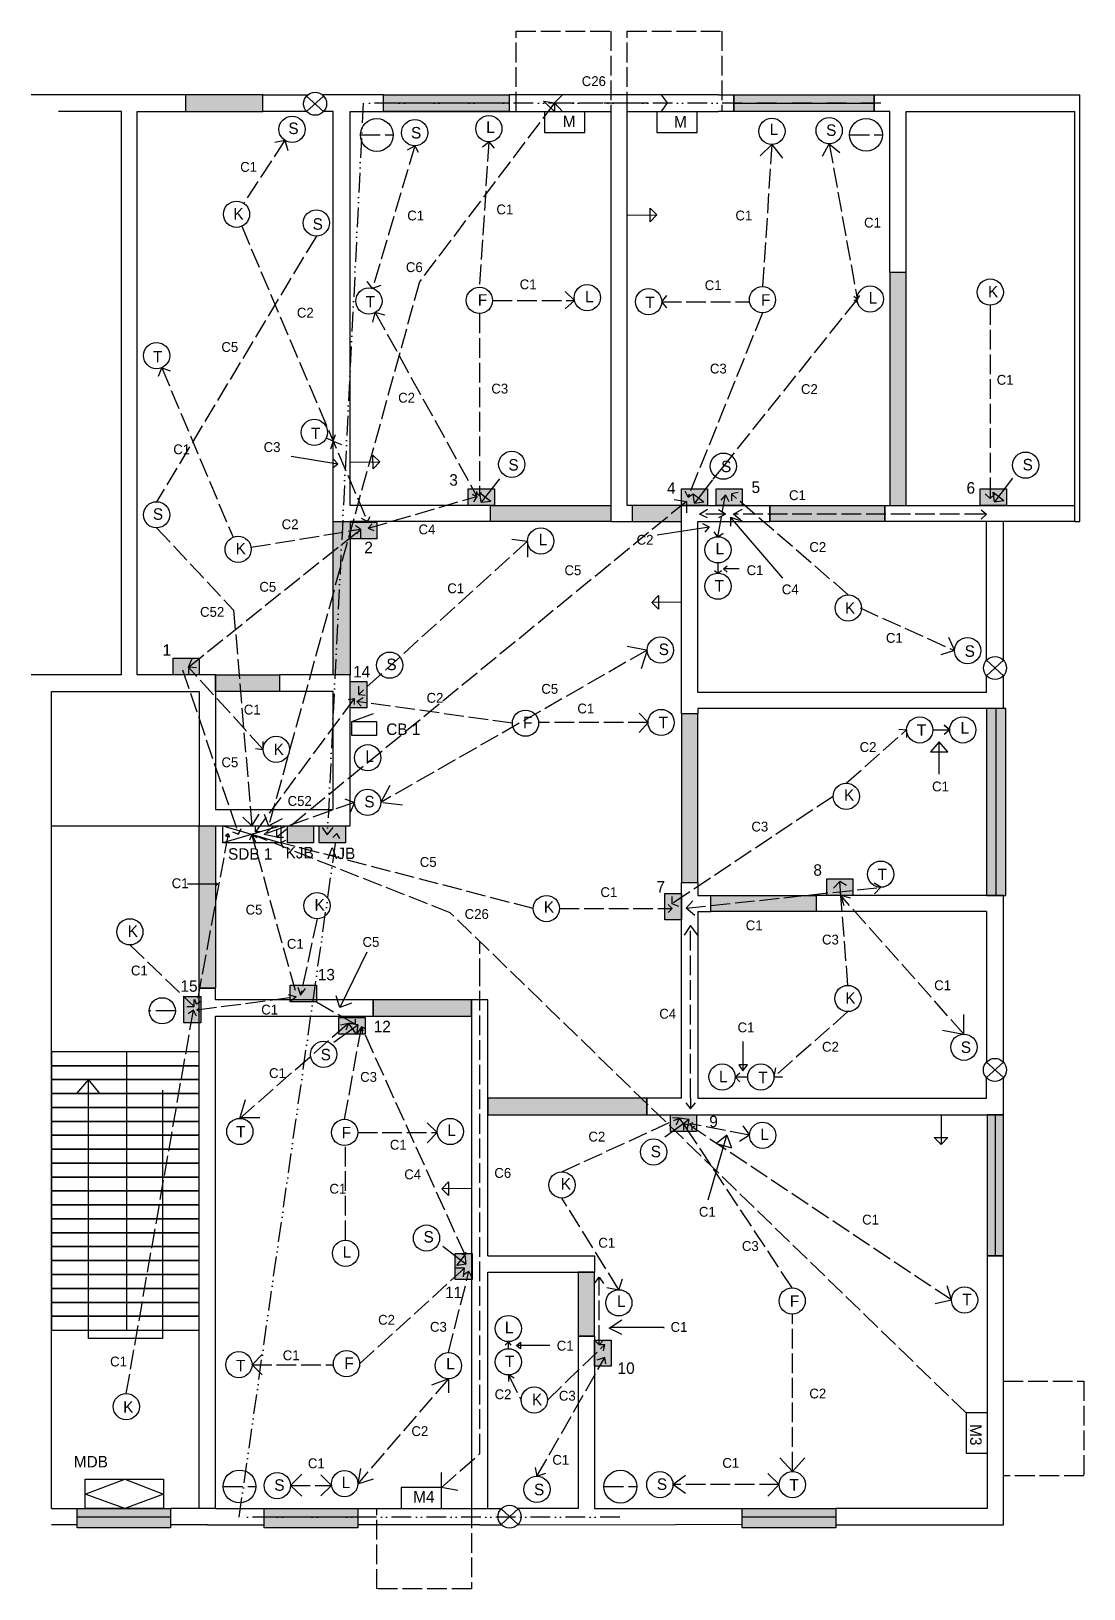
# Model space of a CAD drawing. Header units: inches. Extents: x -1144 to 1313, y -903 to 1079.
# Drawn here: x -752 to -110, y -903 to 47 of the extents above; entities that cross this region are included whole.
import ezdxf

# ---------------------------------------------------------------- set-up
doc = ezdxf.new("R2010")
doc.units = ezdxf.units.IN
doc.header["$MEASUREMENT"] = 0
doc.linetypes.add('ACAD_ISO02W100', pattern=[15, 12, -3])
doc.linetypes.add('ACAD_ISO12W100', pattern=[21, 12, -3, 0, -3, 0, -3])
for name, color, linetype in [('Layer1', 7, 'ACAD_ISO02W100'), ('Layer2', 92, 'ACAD_ISO02W100'), ('Layer3', 10, 'ACAD_ISO02W100'), ('Layer4', 10, 'Continuous'), ('Layer5', 130, 'Continuous'), ('Layer6', 130, 'ACAD_ISO02W100'), ('Layer7', 172, 'ACAD_ISO12W100')]:
    doc.layers.add(name, color=color, linetype=linetype)

# ---------------------------------------------------------------- blocks, each defined once
blk = doc.blocks.new('trt')
for p, q in [((-42.49, 70.6), (-32.14, 61.17)), ((-32.14, 70.6), (-42.49, 61.17))]:
    blk.add_line(p, q)
blk.add_circle((-37.32, 65.89), 7)
blk = doc.blocks.new('M3')
for p, q in [((240.71, 67.94), (227.89, 67.94)), ((227.89, 67.94), (227.89, 43.4)), ((227.89, 43.4), (240.71, 43.4))]:
    blk.add_line(p, q)
blk = doc.blocks.new('dah')
at = {"layer": 'Layer1'}
for p, q in [((-40.93, -33.55), (-40.93, 15.47)), ((16.71, 15.47), (16.71, -33.55)), ((16.71, -33.55), (-40.93, -33.55))]:
    blk.add_line(p, q, dxfattribs=at)
blk = doc.blocks.new('MDB')
for p, q in [((-106.42, -12.96), (-82.07, -3.84)), ((-82.07, -3.84), (-58.65, -12.96)), ((-82.07, -21.62), (-106.42, -12.96)), ((-58.65, -12.96), (-82.07, -21.62))]:
    blk.add_line(p, q)
blk.add_lwpolyline([(-106.42, -3.84), (-58.65, -3.84), (-58.65, -21.62), (-106.42, -21.62)], close=True)
blk = doc.blocks.new('bb')
blk.add_circle((112.08, 28.23), 10)
at = {"layer": 'Layer1'}
blk.add_line((102.08, 28.23), (122.08, 28.23), dxfattribs=at)
blk = doc.blocks.new('arrow')
for p, q in [((216.59, 255.47), (216.59, 237.38)), ((216.59, 237.38), (212.47, 241.49)), ((212.47, 241.49), (220.7, 241.49)), ((216.59, 237.38), (220.74, 241.53))]:
    blk.add_line(p, q)
blk = doc.blocks.new('zx')
blk.add_line((-32.31, 499.24), (-19.04, 504.11))
blk.add_lwpolyline([(-32.31, 499.24), (-17.27, 499.24), (-17.27, 490.84), (-32.31, 490.84)], close=True)

msp = doc.modelspace()

# ---------------------------------------------------------------- hatches: boundary and pattern name
for color, points in [(121, [(-657.99, -2.1), (-610.86, -2.1), (-610.86, 8.05), (-657.99, 8.05)]), (121, [(-460.62, -2.1), (-537.41, -2.1), (-537.41, 8.05), (-460.62, 8.05)]), (121, [(-323.75, 8.05), (-238.03, 8.05), (-238.03, -2.1), (-323.75, -2.1)]), (44, [(-228.63, -242.28), (-218.52, -242.28), (-218.52, -100.27), (-228.63, -100.27)]), (44, [(-355.68, -242.28), (-385.71, -242.28), (-385.71, -251.95), (-355.68, -251.95)]), (44, [(-301.71, -242.28), (-231.63, -242.28), (-231.63, -251.95), (-301.71, -251.95)]), (8, [(-541.44, -252.29), (-541.44, -262.56), (-557.43, -262.56), (-557.43, -252.29)]), (8, [(-649.66, -335.26), (-649.66, -345.53), (-665.66, -345.53), (-665.66, -335.26)]), (44, [(-639.68, -345.53), (-600.81, -345.53), (-600.81, -355.53), (-639.68, -355.53)]), (8, [(-557.68, -349.55), (-547.41, -349.55), (-547.41, -365.55), (-557.68, -365.55)]), (44, [(-355.68, -471.99), (-345.68, -471.99), (-345.68, -369.28), (-355.68, -369.28)]), (131, [(-169.68, -479.99), (-157.85, -479.99), (-157.85, -365.95), (-169.68, -365.95)]), (44, [(-649.68, -437.53), (-639.68, -437.53), (-639.68, -536.33), (-649.68, -536.33)]), (64, [(-579.95, -437.54), (-579.95, -447.81), (-595.94, -447.81), (-595.94, -437.54)]), (131, [(-560.5, -437.54), (-560.5, -447.81), (-576.49, -447.81), (-576.49, -437.54)]), (8, [(-251.01, -469.72), (-251.01, -479.99), (-267.01, -479.99), (-267.01, -469.72)]), (8, [(-365.85, -478.67), (-355.58, -478.67), (-355.58, -494.67), (-365.85, -494.67)]), (44, [(-337.7, -479.99), (-273.38, -479.99), (-273.38, -489.77), (-337.7, -489.77)]), (8, [(-578.26, -534.53), (-578.26, -544.8), (-594.25, -544.8), (-594.25, -534.53)]), (8, [(-578.26, -534.53), (-578.26, -544.8), (-594.25, -544.8), (-594.25, -534.53)]), (8, [(-659, -541.47), (-648.73, -541.47), (-648.73, -557.47), (-659, -557.47)]), (54, [(-483.68, -543.53), (-543.62, -543.53), (-543.62, -553.53), (-483.68, -553.53)]), (44, [(-483.68, -543.53), (-543.62, -543.53), (-543.62, -553.53), (-483.68, -553.53)]), (8, [(-548.51, -554.25), (-548.51, -564.52), (-564.51, -564.52), (-564.51, -554.25)]), (46, [(-376.7, -603.53), (-473.68, -603.53), (-473.68, -613.53), (-376.7, -613.53)]), (8, [(-346.37, -613.53), (-346.37, -623.8), (-362.37, -623.8), (-362.37, -613.53)]), (131, [(-169.24, -699.53), (-159.24, -699.53), (-159.24, -613.53), (-169.24, -613.53)]), (8, [(-493.51, -698.08), (-483.23, -698.08), (-483.23, -714.08), (-493.51, -714.08)]), (46, [(-418.68, -748.44), (-408.68, -748.44), (-408.68, -709.53), (-418.68, -709.53)]), (9, [(-408.68, -750.88), (-398.41, -750.88), (-398.41, -766.88), (-408.68, -766.88)]), (8, [(-408.68, -750.88), (-398.41, -750.88), (-398.41, -766.88), (-408.68, -766.88)]), (121, [(-724.2, -853.53), (-667.17, -853.53), (-667.17, -865.4), (-724.2, -865.4)]), (121, [(-610.08, -853.53), (-553.06, -853.53), (-553.06, -865.4), (-610.08, -865.4)]), (121, [(-318.51, -853.53), (-261.49, -853.53), (-261.49, -865.4), (-318.51, -865.4)])]:
    msp.add_hatch(color=color).paths.add_polyline_path(points)
h = msp.add_hatch(color=8)
h.paths.add_polyline_path([(-469.7, -232.01), (-469.7, -242.28), (-485.7, -242.28), (-485.7, -232.01)])
h.paths.add_polyline_path([(-339.64, -232.03), (-339.64, -242.3), (-355.63, -242.3), (-355.63, -232.03)])
h.paths.add_polyline_path([(-318.54, -232.03), (-318.54, -242.3), (-334.54, -242.3), (-334.54, -232.03)])
h.paths.add_polyline_path([(-157.4, -232.01), (-157.4, -242.28), (-173.4, -242.28), (-173.4, -232.01)])
h = msp.add_hatch(color=44)
h.paths.add_polyline_path([(-557.68, -345.53), (-568, -345.53), (-568, -251.95), (-557.68, -251.95)])
h.paths.add_polyline_path([(-398.73, -251.95), (-471.99, -251.95), (-471.99, -242.28), (-398.73, -242.28)])

# ---------------------------------------------------------------- linework, layer by layer
for p, q in [((-657.99, 8.05), (-752.19, 8.05)), ((-610.86, 8.05), (-583.47, 8.05)), ((-537.41, 8.05), (-574.58, 8.05)), ((-460.62, 2.93), (-537.41, 2.93)), ((-452.68, 8.05), (-460.62, 8.05)), ((-398.73, 8.05), (-452.68, 8.05)), ((-333.1, 8.05), (-398.73, 8.05)), ((-333.1, 8.05), (-323.75, 8.05)), ((-323.75, 8.05), (-323.75, -2.1)), ((-323.75, 2.93), (-238.03, 2.93)), ((-238.03, -2.1), (-238.03, 8.05)), ((-238.03, 8.05), (-112.75, 8.05)), ((-112.75, -251.95), (-112.75, 8.05)), ((-697.06, -2.1), (-735.49, -2.1)), ((-697.06, -110.53), (-697.06, -2.1)), ((-687.45, -110.53), (-687.45, -2.1)), ((-687.45, -2.1), (-657.99, -2.1)), ((-584.23, -2.1), (-610.86, -2.1)), ((-568, -2.1), (-573.88, -2.1)), ((-568, -251.95), (-568, -2.1)), ((-557.68, -242.28), (-557.68, -2.1)), ((-557.68, -2.1), (-398.73, -2.1)), ((-398.73, -2.1), (-398.73, -251.95)), ((-388.71, -242.28), (-388.71, -2.1)), ((-388.71, -2.1), (-333.1, -2.1)), ((-323.75, -2.1), (-333.1, -2.1)), ((-228.63, -2.1), (-238.03, -2.1)), ((-228.63, -100.27), (-228.63, -2.1)), ((-218.52, -100.27), (-218.52, -2.1)), ((-218.52, -2.1), (-115.75, -2.1)), ((-115.75, -251.95), (-115.75, -2.1)), ((-603.54, -20.76), (-597.44, -19.6)), ((-603.54, -20.76), (-603.54, -20.76)), ((-597.44, -19.6), (-595.71, -25.77)), ((-522.6, -25.46), (-518.27, -22.96)), ((-522.6, -25.46), (-522.6, -25.46)), ((-518.27, -22.96), (-516.18, -26.9)), ((-477.04, -23.59), (-473.06, -20.49)), ((-477.04, -23.59), (-477.04, -23.59)), ((-473.06, -20.49), (-469.79, -24.42)), ((-307.6, -29.12), (-300.46, -22.13)), ((-300.46, -22.13), (-293.92, -30.54)), ((-269.57, -29.26), (-265.53, -21.72)), ((-265.53, -21.72), (-259.03, -26.98)), ((-307.6, -28.98), (-307.6, -29.12)), ((-269.57, -29.26), (-269.57, -29.26)), ((-697.06, -345.53), (-697.06, -110.53)), ((-687.45, -345.53), (-687.45, -110.53)), ((-543.95, -109.92), (-547.22, -105.74)), ((-538.86, -108.09), (-543.95, -109.92)), ((-538.86, -108.09), (-538.86, -108.09)), ((-426.59, -111.82), (-426.59, -111.82)), ((-426.59, -111.82), (-420.89, -117.19)), ((-420.89, -117.19), (-426.59, -122.32)), ((-367.67, -118.01), (-364.57, -114.21)), ((-364.57, -121.8), (-367.67, -118.01)), ((-364.57, -121.8), (-364.57, -121.8)), ((-248.46, -116.37), (-250.52, -114.82)), ((-250.36, -117.19), (-248.46, -116.37)), ((-249.59, -116.86), (-249.59, -116.86)), ((-248.68, -118.42), (-248.46, -116.37)), ((-248.57, -117.41), (-248.57, -117.41)), ((-246.96, -114.14), (-248.46, -116.37)), ((-246.96, -114.14), (-246.96, -114.14)), ((-543.83, -130.55), (-542.34, -124.6)), ((-543.83, -130.55), (-543.83, -130.55)), ((-536.55, -126.13), (-542.34, -124.6)), ((-536.55, -126.13), (-536.55, -126.13)), ((-674.53, -163.31), (-672.56, -158.23)), ((-672.56, -158.23), (-667.45, -160.21)), ((-674.53, -163.31), (-674.53, -163.31)), ((-568, -202.96), (-566.57, -198.91)), ((-568, -202.96), (-572.35, -201.25)), ((-568, -202.96), (-569.69, -207.79)), ((-568, -202.96), (-562.88, -204.98)), ((-593.68, -212.23), (-565.07, -216.72)), ((-565.07, -216.72), (-568, -213.73)), ((-568, -219.14), (-565.07, -216.72)), ((-480.32, -236.66), (-483.12, -235.45)), ((-480.32, -236.66), (-480.32, -233.68)), ((-478.82, -236.32), (-480.32, -234.47)), ((-478.82, -236.32), (-477.58, -234.32)), ((-471.99, -242.28), (-557.68, -242.28)), ((-385.71, -242.28), (-388.71, -242.28)), ((-355.68, -369.28), (-355.68, -242.28)), ((-355.68, -242.28), (-301.71, -242.28)), ((-301.71, -242.28), (-301.71, -251.95)), ((-231.63, -251.95), (-231.63, -242.28)), ((-231.63, -242.28), (-228.63, -242.28)), ((-228.63, -242.28), (-115.75, -242.28)), ((-471.99, -251.95), (-557.68, -251.95)), ((-551.38, -256.69), (-554.44, -254.62)), ((-547.12, -251.95), (-550.74, -250.18)), ((-547.12, -251.95), (-545.41, -248.85)), ((-546.98, -252.29), (-546.98, -252.29)), ((-546.98, -252.29), (-546.98, -252.29)), ((-546.98, -252.29), (-546.98, -252.29)), ((-546.98, -252.29), (-546.98, -252.29)), ((-546.98, -252.29), (-546.98, -252.29)), ((-546.98, -252.29), (-546.98, -252.29)), ((-546.98, -252.29), (-546.98, -252.29)), ((-546.98, -252.29), (-546.98, -252.29)), ((-546.98, -252.29), (-546.98, -252.29)), ((-398.73, -251.95), (-385.71, -251.95)), ((-370.37, -260.12), (-338.67, -255.18)), ((-345.68, -356.24), (-345.68, -251.95)), ((-345.68, -251.95), (-301.71, -251.95)), ((-342.73, -253.2), (-338.67, -255.18)), ((-338.67, -255.18), (-341.39, -258.5)), ((-115.75, -251.95), (-231.63, -251.95)), ((-159.24, -251.95), (-169.68, -251.95)), ((-169.58, -336.56), (-169.68, -251.95)), ((-159.24, -336.57), (-159.24, -251.95)), ((-115.75, -251.95), (-112.75, -251.95)), ((-551.38, -256.69), (-553.7, -259.5)), ((-329.94, -280.86), (-327.75, -278.92)), ((-320.35, -280.86), (-329.94, -280.86)), ((-327.75, -282.88), (-329.94, -280.86)), ((-320.35, -280.86), (-320.35, -280.86)), ((-697.06, -345.53), (-752.19, -345.53)), ((-639.68, -345.53), (-687.45, -345.53)), ((-639.68, -350.53), (-639.68, -427.53)), ((-557.68, -345.53), (-600.81, -345.53)), ((-557.68, -437.53), (-557.68, -345.53)), ((-169.68, -356.24), (-169.68, -345.86)), ((-159.24, -365.95), (-159.24, -346.14)), ((-739.68, -432.53), (-739.68, -355.53)), ((-739.68, -355.53), (-649.68, -355.53)), ((-649.68, -355.53), (-649.68, -437.53)), ((-568, -355.53), (-600.81, -355.53)), ((-568, -427.53), (-568, -355.53)), ((-169.68, -356.24), (-345.68, -356.24)), ((-169.68, -365.95), (-345.68, -365.95)), ((-345.68, -365.95), (-345.68, -369.28)), ((-163.6, -479.99), (-163.6, -365.95)), ((-198.42, -386.34), (-203.67, -392.45)), ((-198.42, -405.99), (-198.42, -386.34)), ((-193.18, -392.45), (-198.42, -386.34)), ((-203.67, -392.45), (-193.18, -392.45)), ((-198.42, -405.99), (-198.42, -405.99)), ((-739.68, -548.53), (-739.68, -432.53)), ((-639.68, -427.53), (-568, -427.53)), ((-739.68, -437.53), (-649.68, -437.53)), ((-649.68, -437.53), (-639.68, -437.53)), ((-639.68, -437.53), (-562.68, -437.53)), ((-635.24, -437.53), (-599.91, -447.81)), ((-599.91, -437.53), (-635.24, -447.81)), ((-355.68, -603.53), (-355.68, -471.99)), ((-355.68, -471.99), (-345.68, -471.99)), ((-345.68, -471.99), (-345.68, -479.99)), ((-345.68, -479.99), (-337.7, -479.99)), ((-159.24, -479.99), (-273.38, -479.99)), ((-163.6, -479.99), (-159.24, -479.99)), ((-163.6, -479.99), (-163.6, -479.99)), ((-159.32, -581.5), (-159.32, -479.99)), ((-345.68, -489.77), (-345.68, -603.53)), ((-345.68, -489.77), (-337.7, -489.77)), ((-169.68, -489.77), (-273.38, -489.77)), ((-169.68, -489.77), (-169.68, -581.57)), ((-649.68, -548.53), (-649.68, -536.33)), ((-649.68, -536.33), (-639.68, -536.33)), ((-639.68, -543.53), (-639.68, -536.33)), ((-739.68, -853.53), (-739.68, -548.53)), ((-649.68, -853.53), (-649.68, -548.53)), ((-543.62, -543.53), (-639.68, -543.53)), ((-639.68, -543.53), (-639.68, -543.53)), ((-639.68, -543.53), (-639.68, -543.53)), ((-543.62, -553.53), (-543.62, -543.53)), ((-473.68, -543.53), (-483.68, -543.53)), ((-483.68, -543.53), (-483.68, -837.53)), ((-473.68, -699.53), (-473.68, -543.53)), ((-639.68, -853.53), (-639.68, -553.53)), ((-639.68, -553.53), (-543.62, -553.53)), ((-318.25, -568.95), (-318.25, -568.95)), ((-318.25, -568.95), (-318.25, -586.8)), ((-694.02, -575.19), (-694.02, -744.88)), ((-315.38, -583.23), (-320.68, -583.23)), ((-320.68, -583.23), (-318.25, -586.8)), ((-318.25, -586.8), (-315.38, -583.23)), ((-717.18, -592.16), (-724.47, -600.65)), ((-717.18, -749.97), (-717.18, -592.16)), ((-710.39, -600.65), (-717.18, -592.16)), ((-169.68, -603.53), (-169.68, -590.99)), ((-159.24, -613.53), (-159.29, -590.95)), ((-739.68, -598.53), (-739.68, -598.53)), ((-724.47, -600.65), (-710.39, -600.65)), ((-672.18, -598.53), (-672.18, -749.97)), ((-355.68, -603.53), (-376.7, -603.53)), ((-376.7, -603.53), (-376.7, -613.53)), ((-345.68, -603.53), (-169.68, -603.53)), ((-376.7, -613.53), (-159.24, -613.53)), ((-164.11, -699.53), (-164.11, -613.53)), ((-339.24, -665.48), (-327.95, -625.99)), ((-327.95, -625.99), (-334.22, -631.09)), ((-327.95, -625.99), (-325.03, -633.71)), ((-334.22, -631.09), (-325.03, -633.71)), ((-473.68, -699.53), (-408.68, -699.53)), ((-408.68, -699.53), (-408.68, -709.53)), ((-159.24, -699.53), (-169.24, -699.53)), ((-169.24, -699.53), (-169.24, -853.53)), ((-159.24, -699.53), (-164.11, -699.53)), ((-159.24, -863.53), (-159.24, -699.53)), ((-473.68, -853.53), (-473.68, -709.53)), ((-473.68, -709.53), (-408.68, -709.53)), ((-672.18, -749.97), (-717.18, -749.97)), ((-408.68, -748.44), (-418.68, -748.44)), ((-418.68, -748.44), (-418.68, -853.53)), ((-408.68, -748.44), (-408.68, -853.53)), ((-456.25, -754.28), (-453.87, -752.1)), ((-435.85, -754.28), (-456.25, -754.28)), ((-453.87, -756.3), (-456.25, -754.28)), ((-453.87, -752.1), (-453.87, -756.3)), ((-435.85, -754.28), (-435.85, -754.28)), ((-739.68, -853.53), (-724.2, -853.53)), ((-639.68, -853.53), (-667.17, -853.53)), ((-667.17, -853.53), (-667.17, -858.84)), ((-639.68, -853.53), (-610.08, -853.53)), ((-553.06, -853.53), (-473.68, -853.53)), ((-553.06, -853.53), (-553.06, -858.84)), ((-473.68, -853.53), (-465.26, -853.53)), ((-418.68, -853.53), (-455.6, -853.53)), ((-408.68, -853.53), (-403.68, -853.53)), ((-403.68, -853.53), (-359.16, -853.53)), ((-359.16, -853.53), (-318.51, -853.53)), ((-261.49, -853.53), (-261.49, -858.84)), ((-169.24, -853.53), (-261.49, -853.53)), ((-261.49, -853.53), (-261.49, -863.53)), ((-724.2, -863.53), (-739.68, -863.53)), ((-667.17, -858.84), (-724.2, -858.84)), ((-667.17, -858.84), (-667.17, -858.84)), ((-644.68, -863.53), (-667.17, -863.53)), ((-644.68, -863.53), (-610.08, -863.53)), ((-553.06, -858.84), (-610.08, -858.84)), ((-553.06, -858.84), (-553.06, -858.84)), ((-478.68, -863.53), (-553.06, -863.53)), ((-478.68, -863.53), (-465.39, -863.53)), ((-455.01, -863.53), (-359.16, -863.31)), ((-359.16, -863.31), (-318.51, -863.22)), ((-261.49, -858.84), (-318.51, -858.84)), ((-302.14, -858.84), (-302.14, -858.84)), ((-261.49, -863.53), (-159.24, -863.53))]:
    msp.add_line(p, q)
for points in [[(-657.99, -2.1), (-610.86, -2.1), (-610.86, 8.05), (-657.99, 8.05)], [(-460.62, -2.1), (-537.41, -2.1), (-537.41, 8.05), (-460.62, 8.05)], [(-323.75, 8.05), (-238.03, 8.05), (-238.03, -2.1), (-323.75, -2.1)], [(-228.63, -242.28), (-218.52, -242.28), (-218.52, -100.27), (-228.63, -100.27)], [(-469.7, -232.01), (-469.7, -242.28), (-485.7, -242.28), (-485.7, -232.01)], [(-339.64, -232.03), (-339.64, -242.3), (-355.63, -242.3), (-355.63, -232.03)], [(-318.54, -232.03), (-318.54, -242.3), (-334.54, -242.3), (-334.54, -232.03)], [(-157.4, -232.01), (-157.4, -242.28), (-173.4, -242.28), (-173.4, -232.01)], [(-398.73, -251.95), (-471.99, -251.95), (-471.99, -242.28), (-398.73, -242.28)], [(-355.68, -242.28), (-385.71, -242.28), (-385.71, -251.95), (-355.68, -251.95)], [(-301.71, -242.28), (-231.63, -242.28), (-231.63, -251.95), (-301.71, -251.95)], [(-557.68, -345.53), (-568, -345.53), (-568, -251.95), (-557.68, -251.95)], [(-541.44, -252.29), (-541.44, -262.56), (-557.43, -262.56), (-557.43, -252.29)], [(-649.66, -335.26), (-649.66, -345.53), (-665.66, -345.53), (-665.66, -335.26)], [(-639.68, -345.53), (-600.81, -345.53), (-600.81, -355.53), (-639.68, -355.53)], [(-557.68, -349.55), (-547.41, -349.55), (-547.41, -365.55), (-557.68, -365.55)], [(-355.68, -471.99), (-345.68, -471.99), (-345.68, -369.28), (-355.68, -369.28)], [(-169.68, -479.99), (-157.85, -479.99), (-157.85, -365.95), (-169.68, -365.95)], [(-649.68, -437.53), (-639.68, -437.53), (-639.68, -536.33), (-649.68, -536.33)], [(-635.24, -437.53), (-599.91, -437.53), (-599.91, -447.81), (-635.24, -447.81)], [(-579.95, -437.54), (-579.95, -447.81), (-595.94, -447.81), (-595.94, -437.54)], [(-560.5, -437.54), (-560.5, -447.81), (-576.49, -447.81), (-576.49, -437.54)], [(-251.01, -469.72), (-251.01, -479.99), (-267.01, -479.99), (-267.01, -469.72)], [(-365.85, -478.67), (-355.58, -478.67), (-355.58, -494.67), (-365.85, -494.67)], [(-337.7, -479.99), (-273.38, -479.99), (-273.38, -489.77), (-337.7, -489.77)], [(-578.26, -534.53), (-578.26, -544.8), (-594.25, -544.8), (-594.25, -534.53)], [(-659, -541.47), (-648.73, -541.47), (-648.73, -557.47), (-659, -557.47)], [(-483.68, -543.53), (-543.62, -543.53), (-543.62, -553.53), (-483.68, -553.53)], [(-548.51, -554.25), (-548.51, -564.52), (-564.51, -564.52), (-564.51, -554.25)], [(-649.68, -575.19), (-739.68, -575.19), (-739.68, -583.68), (-649.68, -583.68)], [(-649.68, -583.68), (-739.68, -583.68), (-739.68, -592.16), (-649.68, -592.16)], [(-649.68, -592.16), (-739.68, -592.16), (-739.68, -600.65), (-649.68, -600.65)], [(-649.68, -600.65), (-739.68, -600.65), (-739.68, -609.13), (-649.68, -609.13)], [(-376.7, -603.53), (-473.68, -603.53), (-473.68, -613.53), (-376.7, -613.53)], [(-649.68, -609.13), (-739.68, -609.13), (-739.68, -617.61), (-649.68, -617.61)], [(-346.37, -613.53), (-346.37, -623.8), (-362.37, -623.8), (-362.37, -613.53)], [(-169.24, -699.53), (-159.24, -699.53), (-159.24, -613.53), (-169.24, -613.53)], [(-649.68, -617.61), (-739.68, -617.61), (-739.68, -626.1), (-649.68, -626.1)], [(-649.68, -626.1), (-739.68, -626.1), (-739.68, -634.58), (-649.68, -634.58)], [(-649.68, -634.58), (-739.68, -634.58), (-739.68, -643.07), (-649.68, -643.07)], [(-649.68, -643.07), (-739.68, -643.07), (-739.68, -651.55), (-649.68, -651.55)], [(-649.68, -651.55), (-739.68, -651.55), (-739.68, -660.04), (-649.68, -660.04)], [(-649.68, -660.04), (-739.68, -660.04), (-739.68, -668.52), (-649.68, -668.52)], [(-649.68, -668.52), (-739.68, -668.52), (-739.68, -677.01), (-649.68, -677.01)], [(-649.68, -677.01), (-739.68, -677.01), (-739.68, -685.49), (-649.68, -685.49)], [(-649.68, -685.49), (-739.68, -685.49), (-739.68, -693.98), (-649.68, -693.98)], [(-649.68, -693.98), (-739.68, -693.98), (-739.68, -702.46), (-649.68, -702.46)], [(-649.68, -702.46), (-739.68, -702.46), (-739.68, -710.95), (-649.68, -710.95)], [(-493.51, -698.08), (-483.23, -698.08), (-483.23, -714.08), (-493.51, -714.08)], [(-649.68, -710.95), (-739.68, -710.95), (-739.68, -719.43), (-649.68, -719.43)], [(-418.68, -748.44), (-408.68, -748.44), (-408.68, -709.53), (-418.68, -709.53)], [(-649.68, -719.43), (-739.68, -719.43), (-739.68, -727.92), (-649.68, -727.92)], [(-649.68, -727.92), (-739.68, -727.92), (-739.68, -736.4), (-649.68, -736.4)], [(-649.68, -736.4), (-739.68, -736.4), (-739.68, -744.88), (-649.68, -744.88)], [(-408.68, -750.88), (-398.41, -750.88), (-398.41, -766.88), (-408.68, -766.88)], [(-483.68, -837.53), (-483.68, -837.53)], [(-724.2, -853.53), (-667.17, -853.53), (-667.17, -865.4), (-724.2, -865.4)], [(-610.08, -853.53), (-553.06, -853.53), (-553.06, -865.4), (-610.08, -865.4)], [(-483.68, -853.53), (-483.68, -853.53)], [(-483.68, -853.53), (-483.68, -853.53)], [(-318.51, -853.53), (-261.49, -853.53), (-261.49, -865.4), (-318.51, -865.4)]]:
    msp.add_lwpolyline(points, close=True)
msp.add_lwpolyline([(-483.68, -837.53), (-483.68, -853.53)])
for centre in [(-593.06, -12.9), (-518.27, -14.96), (-473.06, -12.49), (-300.46, -14.13), (-265.53, -13.72), (-626.94, -64.67), (-578.27, -69.97), (-167.31, -112.15), (-546.21, -117.6), (-478.82, -117.19), (-413.06, -115.54), (-375.67, -118.01), (-306.21, -116.78), (-240.46, -116.37), (-675.66, -150.85), (-579.5, -197.66), (-459.1, -217.11), (-330.07, -218.23), (-145.74, -217.62), (-675.67, -247.88), (-441.43, -263.9), (-625.96, -268.93), (-333.34, -269.23), (-333.34, -291.4), (-253.88, -304.65), (-368.47, -330.34), (-181.13, -330.66), (-533.54, -339.53), (-450.71, -374.91), (-368.01, -374.46), (-210.28, -378.99), (-184.05, -378.99), (-602.7, -390.86), (-546.92, -395.98), (-546.98, -423.18), (-255.12, -419.49), (-234.09, -466.94), (-577.86, -486.11), (-437.98, -487.89), (-691.98, -502.09), (-254.12, -542.73), (-672.24, -550.21), (-573.82, -576.78), (-183.36, -572.41), (-330.82, -590.55), (-307.21, -590.55), (-624.92, -623.78), (-561.04, -624.36), (-496.58, -623.78), (-306.12, -626.11), (-372.58, -636.27), (-428.51, -656.33), (-511.09, -688.76), (-560.46, -698.04), (-393.78, -728.21), (-288.08, -727.05), (-182.97, -726.47), (-461.15, -743.88), (-625.5, -765.93), (-559.88, -765.35), (-497.74, -766.51), (-461.15, -764.18), (-694.17, -791.48), (-445.37, -787.45), (-602.08, -839.61), (-561.04, -838.45), (-443.73, -841.93), (-368.81, -839.03), (-287.97, -839.03)]:
    msp.add_circle(centre, 8)
at = {"layer": 'Layer1'}
for p, q in [((-597.44, -19.6), (-622.56, -57.97)), ((-518.27, -22.96), (-543.95, -109.92)), ((-473.06, -20.49), (-478.82, -109.19)), ((-300.46, -22.13), (-306.21, -108.78)), ((-265.53, -21.72), (-248.46, -116.37)), ((-623.8, -72.03), (-546.98, -252.29)), ((-470.82, -117.19), (-420.89, -117.19)), ((-367.67, -118.01), (-314.12, -118.01)), ((-248.46, -116.37), (-330.07, -218.23)), ((-167.31, -120.15), (-167.31, -237.93)), ((-542.34, -124.6), (-480.32, -236.66)), ((-478.82, -125.19), (-478.82, -236.32)), ((-306.21, -124.78), (-351.61, -237.11)), ((-672.56, -158.23), (-629.06, -261.56)), ((-330.07, -218.23), (-336.46, -226.21)), ((-351.61, -237.11), (-353.28, -233.4)), ((-351.61, -237.11), (-350.77, -235.04)), ((-351.61, -237.11), (-348.5, -235.04)), ((-333.34, -261.23), (-328.83, -235.72)), ((-328.83, -235.72), (-331.62, -238.94)), ((-328.83, -235.72), (-326.79, -239.69)), ((-321.1, -234.22), (-325.18, -235.19)), ((-253.88, -296.65), (-325.18, -235.19)), ((-325.18, -235.19), (-325.18, -239.37)), ((-167.31, -237.93), (-170.46, -235.1)), ((-164.32, -235.1), (-167.31, -237.93)), ((-618.06, -267.64), (-551.38, -256.69)), ((-449.43, -263.9), (-552.39, -357.32)), ((-459.11, -262.82), (-449.43, -263.9)), ((-449.43, -263.9), (-449.43, -273.66)), ((-333.34, -261.23), (-335.59, -258.25)), ((-333.34, -261.23), (-330.22, -259)), ((-335.43, -281.75), (-333.34, -283.4)), ((-333.34, -277.23), (-333.34, -283.4)), ((-333.34, -283.4), (-331.15, -281.75)), ((-246.71, -304.65), (-189.13, -330.66)), ((-192.84, -322.5), (-189.13, -330.66)), ((-189.13, -330.66), (-197.48, -333.27)), ((-610.7, -390.86), (-656.26, -340.73)), ((-656.26, -340.73), (-656.26, -345.53)), ((-651.44, -341.11), (-656.26, -340.73)), ((-639.68, -345.53), (-639.68, -350.53)), ((-553.61, -361.67), (-549.81, -359.27)), ((-552.39, -357.32), (-552.39, -352.26)), ((-552.39, -357.32), (-548.49, -357.79)), ((-458.71, -374.91), (-553.61, -361.67)), ((-551.01, -364.47), (-553.61, -361.67)), ((-381.33, -368.76), (-376.01, -374.46)), ((-376.01, -374.46), (-442.73, -374.46)), ((-376.01, -374.46), (-381.33, -380.52)), ((-255.12, -411.49), (-218.28, -378.99)), ((-223.07, -378.57), (-218.28, -378.99)), ((-218.28, -378.99), (-218.28, -383.62)), ((-202.28, -378.99), (-192.05, -378.99)), ((-192.05, -378.99), (-195.44, -376.14)), ((-195.44, -376.14), (-192.05, -378.99)), ((-192.05, -378.99), (-195.34, -381.7)), ((-610.7, -390.86), (-610.7, -386.14)), ((-615.43, -390.39), (-610.7, -390.86)), ((-263.12, -419.49), (-361.32, -485)), ((-562.68, -437.53), (-557.68, -437.53)), ((-259.13, -471.44), (-262.82, -475.56)), ((-254.12, -534.73), (-259.13, -471.44)), ((-255, -473.8), (-259.13, -471.44)), ((-258.46, -479.99), (-259.13, -471.44)), ((-234.09, -474.94), (-238.12, -472.4)), ((-361.32, -485), (-361.32, -480.5)), ((-352.79, -487.71), (-234.09, -474.94)), ((-352.79, -487.71), (-348.6, -483.12)), ((-183.36, -564.41), (-258.46, -479.99)), ((-252.44, -481.49), (-258.46, -479.99)), ((-258.46, -479.99), (-256.62, -486.01)), ((-252.44, -481.49), (-252.44, -481.49)), ((-234.09, -474.94), (-237.98, -478.84)), ((-429.98, -487.89), (-361.2, -487.89)), ((-363.68, -485.5), (-361.2, -487.89)), ((-361.2, -487.89), (-363.68, -490.28)), ((-357.27, -486.64), (-361.32, -485)), ((-347.46, -492.16), (-352.79, -487.71)), ((-577.86, -494.11), (-587.89, -540.77)), ((-691.98, -510.09), (-652.72, -547.69)), ((-589.54, -535.87), (-587.89, -540.77)), ((-587.89, -540.77), (-584.8, -536.56)), ((-694.17, -783.48), (-653.21, -549.81)), ((-664.24, -550.21), (-680.24, -550.21)), ((-657.15, -547.69), (-652.72, -547.69)), ((-653.21, -549.81), (-656.5, -552.13)), ((-651.38, -553.47), (-653.21, -549.81)), ((-652.72, -547.69), (-652.72, -543.26)), ((-624.92, -615.78), (-558.75, -557.76)), ((-563.47, -558.7), (-558.75, -557.76)), ((-561.04, -616.36), (-550.74, -559.91)), ((-558.75, -557.76), (-560.32, -562.11)), ((-550.74, -559.91), (-553.85, -564.42)), ((-549.99, -564.42), (-550.74, -559.91)), ((-254.12, -550.73), (-299.21, -590.55)), ((-183.36, -564.41), (-183.36, -550.87)), ((-196.38, -562.08), (-183.36, -564.41)), ((-322.82, -590.55), (-319.97, -588.05)), ((-298.27, -585.06), (-299.21, -590.55)), ((-322.82, -590.55), (-315.21, -590.55)), ((-319.97, -593.52), (-322.82, -590.55)), ((-299.21, -590.55), (-294, -590.55)), ((-624.92, -615.78), (-621.39, -603.85)), ((-612.77, -615.45), (-624.55, -615.45)), ((-428.51, -648.33), (-356.88, -615.56)), ((-361.1, -615.22), (-356.94, -615.55)), ((-356.88, -615.56), (-359.08, -619.85)), ((-553.04, -624.36), (-504.55, -624.36)), ((-504.55, -624.36), (-510.77, -618.43)), ((-510.77, -630.73), (-504.55, -624.36)), ((-288.08, -719.05), (-354.46, -618.89)), ((-354.46, -618.89), (-354.46, -622.93)), ((-354.46, -618.89), (-350.61, -619.83)), ((-350.57, -619.08), (-348.45, -618.26)), ((-314.12, -626.11), (-350.57, -619.08)), ((-350.57, -619.08), (-349.38, -620.99)), ((-349.38, -620.99), (-347.43, -620.47)), ((-190.97, -726.47), (-349.38, -620.99)), ((-349.38, -620.99), (-349.38, -622.9)), ((-314.12, -626.11), (-320.28, -629.94)), ((-318.22, -620.24), (-314.12, -626.11)), ((-560.46, -690.04), (-560.46, -632.34)), ((-393.78, -720.21), (-428.51, -664.33)), ((-551.88, -765.35), (-487.89, -707.16)), ((-497.74, -758.51), (-485.2, -709.13)), ((-487.89, -707.16), (-493.51, -707.16)), ((-488.58, -712.27), (-487.89, -707.16)), ((-485.2, -709.13), (-488.58, -711.08)), ((-485.2, -709.13), (-483.68, -712.28)), ((-401.1, -718.97), (-393.78, -720.21)), ((-393.78, -720.21), (-391.5, -713.51)), ((-190.97, -726.47), (-193.59, -717.88)), ((-200.88, -728.7), (-190.97, -726.47)), ((-287.97, -831.03), (-287.97, -735.05)), ((-461.15, -751.88), (-463.1, -754.02)), ((-461.15, -756.18), (-461.15, -751.88)), ((-459.36, -754.02), (-461.15, -751.88)), ((-437.37, -787.45), (-402.34, -753.73)), ((-402.34, -753.73), (-405.79, -753.73)), ((-403.11, -757.56), (-402.34, -753.73)), ((-617.5, -765.93), (-611.39, -759.65)), ((-617.5, -765.93), (-567.86, -765.93)), ((-611.39, -772.2), (-617.5, -765.93)), ((-443.73, -833.93), (-402.35, -761.49)), ((-402.35, -761.49), (-407.29, -763.17)), ((-401.7, -765.35), (-402.35, -761.49)), ((-497.74, -774.51), (-553.04, -838.45)), ((-497.74, -774.51), (-508.14, -778.35)), ((-497.74, -774.51), (-497.74, -783.09)), ((-461.15, -772.18), (-453.37, -787.45)), ((-461.15, -772.18), (-461.15, -776.13)), ((-457.63, -774.22), (-461.15, -772.18)), ((-295.61, -822.67), (-287.97, -831.03)), ((-287.97, -831.03), (-280.35, -822.67)), ((-587.16, -832.75), (-594.08, -839.61)), ((-575.43, -833.02), (-568.95, -839.61)), ((-551.42, -829.12), (-553.04, -838.45)), ((-444.81, -828.5), (-443.73, -833.93)), ((-443.73, -833.93), (-438.39, -831.95)), ((-360.81, -839.03), (-353.13, -833.23)), ((-302.89, -832.29), (-295.97, -839.03)), ((-594.08, -839.61), (-568.95, -839.61)), ((-594.08, -839.61), (-587.16, -846.14)), ((-568.95, -839.61), (-575.43, -845.86)), ((-553.04, -838.45), (-543.32, -835.54)), ((-295.97, -839.03), (-360.81, -839.03)), ((-353.13, -844.49), (-360.81, -839.03)), ((-295.97, -839.03), (-302.89, -846.13))]:
    msp.add_line(p, q, dxfattribs=at)
at = {"layer": 'Layer2'}
for p, q in [((-433, 3.23), (-515.37, -105.85)), ((-433, -2.1), (-439.65, 4.27)), ((-439.65, 4.27), (-433, 3.23)), ((-433, 3.23), (-428.07, 8.05)), ((-433, 3.23), (-433, 3.23)), ((-433, 3.23), (-364.32, 3.23)), ((-428.07, -2.1), (-433, 3.23)), ((-433, 3.23), (-433, -2.1)), ((-367.95, 8.05), (-364.32, 3.23)), ((-364.32, 3.23), (-367.95, -2.1)), ((-593.06, -12.9), (-593.06, -12.9)), ((-593.06, -12.9), (-593.06, -12.9)), ((-593.06, -12.9), (-593.06, -12.9)), ((-626.94, -64.67), (-626.89, -64.78)), ((-578.27, -77.97), (-675.67, -239.88)), ((-515.37, -105.85), (-607.37, -437.53)), ((-675.67, -255.88), (-628.72, -305.96)), ((-628.72, -305.96), (-617.58, -437.53)), ((-376.47, -330.34), (-538.98, -423.18)), ((-388.69, -327.92), (-376.47, -330.34)), ((-376.47, -330.34), (-380.33, -342.09)), ((-538.98, -423.18), (-532.69, -411.84)), ((-554.98, -423.18), (-610.14, -442.67)), ((-560.93, -420.98), (-554.98, -423.18)), ((-554.98, -423.18), (-557.68, -429.38)), ((-525.78, -424.92), (-538.98, -423.18)), ((-623.14, -432.15), (-617.58, -437.53)), ((-617.58, -437.53), (-613.15, -430.27)), ((-610.1, -430.27), (-607.37, -437.53)), ((-607.37, -437.53), (-599, -433.05)), ((-612.24, -441.12), (-617.58, -442.67)), ((-496.58, -490.53), (-617.58, -442.67)), ((-617.58, -442.67), (-615.05, -447.81)), ((-610.14, -442.67), (-604.29, -437.53)), ((-602.32, -444.43), (-610.14, -442.67)), ((-182.06, -795.36), (-496.58, -490.53)), ((-478.53, -530.42), (-478.53, -508.02)), ((-478.53, -820.11), (-478.53, -530.42)), ((-501.96, -840.71), (-478.53, -820.11)), ((-501.96, -840.71), (-501.96, -831.54)), ((-491.93, -842.58), (-501.96, -840.71))]:
    msp.add_line(p, q, dxfattribs=at)
at = {"layer": 'Layer3'}
for p, q in [((-546.59, -256.05), (-480.32, -236.66)), ((-483.12, -235.45), (-480.32, -236.66)), ((-480.32, -236.66), (-482.34, -240.05)), ((-352.58, -239.75), (-602.32, -444.43)), ((-360.03, -238.56), (-352.58, -239.75)), ((-352.58, -239.75), (-352.58, -246.73)), ((-344.7, -247.49), (-339.64, -244.42)), ((-328.83, -247.49), (-332.99, -244.8)), ((-323.8, -247.51), (-318.54, -244.42)), ((-172.94, -244.87), (-169.69, -247.51)), ((-169.69, -242.28), (-169.69, -242.28)), ((-546.59, -256.05), (-544.14, -253.35)), ((-546.59, -256.05), (-543.28, -257.53)), ((-328.83, -247.49), (-344.7, -247.49)), ((-339.64, -249.79), (-344.7, -247.49)), ((-328.83, -247.49), (-333.03, -249.77)), ((-171.03, -247.51), (-323.8, -247.51)), ((-318.54, -251.95), (-323.8, -247.51)), ((-169.69, -247.51), (-172.94, -250.49)), ((-169.69, -247.51), (-171.03, -247.51)), ((-656.26, -340.73), (-551.38, -256.69)), ((-557.43, -257.5), (-551.38, -256.69)), ((-551.38, -256.69), (-551.38, -262.56)), ((-656.26, -340.73), (-654.06, -335.44)), ((-651.44, -341.11), (-656.26, -340.73)), ((-659.91, -342.41), (-625.76, -442.59)), ((-555.24, -359.91), (-615.47, -441.12)), ((-558.89, -360.55), (-555.24, -359.91)), ((-555.24, -359.91), (-555.24, -363.42)), ((-629.46, -441.12), (-625.76, -442.59)), ((-625.76, -442.59), (-624.12, -439)), ((-617.58, -442.67), (-619.09, -446.25)), ((-591.04, -537.94), (-617.58, -442.67)), ((-614.5, -444.74), (-617.58, -442.67)), ((-615.47, -441.12), (-615.47, -437.53)), ((-612.24, -441.12), (-615.47, -441.12)), ((-602.32, -444.43), (-602.32, -439.91)), ((-602.32, -444.43), (-598.29, -444.43)), ((-597.1, -446.4), (-599.91, -447.81)), ((-445.98, -487.89), (-599.91, -447.81)), ((-599.91, -447.81), (-598.58, -450.81)), ((-350.1, -498.32), (-353.95, -504.1)), ((-350.1, -603.53), (-350.1, -498.32)), ((-345.68, -504.1), (-350.1, -498.32)), ((-595.49, -540.18), (-590.51, -541.65)), ((-651.12, -549.65), (-590.51, -541.65)), ((-651.12, -549.65), (-649.68, -548.53)), ((-649.23, -550.94), (-651.12, -549.65)), ((-649.68, -548.53), (-649.68, -548.53)), ((-590.51, -541.65), (-594.25, -544.8)), ((-578.26, -544.8), (-554.41, -558.44)), ((-558.69, -557.76), (-554.41, -558.44)), ((-554.41, -558.44), (-554.41, -555.38)), ((-487.55, -698.97), (-550.74, -559.91)), ((-550.74, -559.91), (-550.74, -559.91)), ((-550.74, -559.91), (-548.51, -560.94)), ((-548.51, -560.94), (-550.74, -559.91)), ((-550.74, -559.91), (-550.74, -559.91)), ((-550.74, -559.91), (-550.74, -562.5)), ((-352.97, -606.27), (-350.1, -609.94)), ((-350.1, -603.53), (-350.1, -607.49)), ((-350.1, -609.94), (-347.05, -606.27)), ((-350.1, -607.49), (-350.1, -609.94)), ((-489.71, -698.34), (-487.55, -698.97)), ((-487.55, -698.97), (-486.98, -697.11)), ((-408.68, -716.42), (-405.79, -712.63)), ((-405.79, -753.73), (-405.79, -712.63)), ((-405.79, -712.63), (-403.17, -716.42)), ((-399.62, -743.6), (-392, -738.58)), ((-392, -747.54), (-399.62, -743.6)), ((-366.41, -743.29), (-366.41, -743.6)), ((-408.68, -750.88), (-405.79, -753.73)), ((-405.79, -753.73), (-403.18, -750.88))]:
    msp.add_line(p, q, dxfattribs=at)
at = {"layer": 'Layer4'}
for p, q in [((-293.7, -286.49), (-325.76, -249.33)), ((-325.76, -249.33), (-325.76, -254.8)), ((-325.76, -249.33), (-320.49, -251.25)), ((-547.46, -514.44), (-563.95, -548.22)), ((-563.95, -548.22), (-566.12, -541.07)), ((-556.9, -545.55), (-563.95, -548.22)), ((-366.41, -743.29), (-399.14, -743.29))]:
    msp.add_line(p, q, dxfattribs=at)
at = {"layer": 'Layer5'}
for p, q in [((-632.04, -442.25), (-633.64, -443.65)), ((-633.64, -443.65), (-630.95, -444.17)), ((-630.95, -444.17), (-632.04, -442.25)), ((-638.8, -473.04), (-656.86, -473.04)), ((-639.68, -471.94), (-638.24, -473.04)), ((-638.24, -473.04), (-639.68, -474.18)), ((-638.8, -473.04), (-638.8, -473.04)), ((-638.8, -473.04), (-638.24, -473.04)), ((-651.26, -546.14), (-652.31, -543.38)), ((-652.31, -543.38), (-652.31, -543.38)), ((-651.26, -546.14), (-650.36, -545.37)), ((-650.36, -545.37), (-649.05, -544.24))]:
    msp.add_line(p, q, dxfattribs=at)
at = {"layer": 'Layer6'}
msp.add_line((-632.04, -442.25), (-651.26, -546.14), dxfattribs=at)
at = {"layer": 'Layer7'}
for p, q in [((-549.67, 2.93), (-571.65, -442.94)), ((-233.96, 2.93), (-549.67, 2.93)), ((-625.32, -858.84), (-565.73, -442.21)), ((-574.62, -438.56), (-571.65, -442.94)), ((-571.65, -442.94), (-567.97, -438.56)), ((-565.73, -442.21), (-568.13, -444.53)), ((-563.92, -445.18), (-565.73, -442.21)), ((-393.19, -858.84), (-625.32, -858.84))]:
    msp.add_line(p, q, dxfattribs=at)

# ---------------------------------------------------------------- block references
for name, p in [('trt', (-541.71, -63.25)), ('bb', (-653.46, -44.61)), ('bb', (-355.12, -44.52)), ('trt', (-127.09, -407.16)), ('zx', (-524.29, -873.17)), ('trt', (-127.15, -652.13)), ('arrow', (-413.9, -869)), ('M3', (-409.95, -863.3)), ('bb', (-737.18, -868.35)), ('bb', (-504.94, -868.47)), ('MDB', (-612.92, -831.91)), ('trt', (-423.11, -924.48))]:
    msp.add_blockref(name, p)
for name, p, rotation in [('M3', (-371.2, -242.81), 90), ('M3', (-302.69, -242.81), 90), ('arrow', (-131.73, -280), 90.39984894104003), ('arrow', (-300.71, -430.58), 90.39984894104003), ('arrow', (-794.25, -295.67), 322.3099426743865), ('arrow', (-664.28, -296.24), 322.3099426743865), ('arrow', (-481.33, -295.36), 322.3099426743865), ('arrow', (-611.91, -85.52), 270.19992447052), ('arrow', (-233.57, -594.16), 126.037032597345), ('arrow', (-31.76, -651.96), 126.037032597345), ('arrow', (-739.91, -442.87), 270.19992447052), ('arrow', (-431.39, -1021.27), 52.30994267438596), ('M3', (-569.9, -612.82), 270)]:
    msp.add_blockref(name, p, dxfattribs=dict(rotation=rotation))
at = {"layer": 'Layer1'}
for p, rotation in [((-439.67, 13.37), 180), ((-372, 13.37), 180), ((-143.77, -792.71), 90)]:
    msp.add_blockref('dah', p, dxfattribs=dict(at, rotation=rotation))
msp.add_blockref('dah', (-500.39, -869), dxfattribs=at)

# ---------------------------------------------------------------- texts
at = {"attachment_point": 1}
for s, insert, char_height, width in [('{\\C3;C26}', (-416.4, 19.44), 6, 21.2999), ('S', (-595.32, -8.8), 7, 21.2999), ('L', (-474.67, -8.07), 7, 21.2999), ('{\\C3;M}', (-428, -4.6), 7, 21.2999), ('{\\C3;M}', (-360.17, -4.9), 7, 21.2999), ('L', (-301.83, -9.42), 7, 21.2999), ('S', (-520.52, -11.5), 7, 21.2999), ('S', (-267.36, -9.92), 7, 21.2999), ('C1', (-624.72, -32.83), 6, 21.2999), ('K', (-628.87, -60.89), 7, 21.2999), ('C1', (-522.81, -62.45), 6, 21.2999), ('C1', (-468.46, -58.75), 6, 21.2999), ('C1', (-322.69, -62.45), 6, 21.2999), ('S', (-580.52, -67.11), 7, 21.2999), ('C1', (-244.24, -66.77), 6, 21.2999), ('{\\C3;C6}', (-523.65, -93.94), 6, 21.2999), ('C1', (-454.25, -104.41), 6, 21.2999), ('F', (-479.78, -113.4), 7, 21.2999), ('L', (-414.35, -111.44), 7, 21.2999), ('C1', (-341.4, -104.95), 6, 21.2999), ('F', (-307.13, -113.43), 7, 21.2999), ('L', (-241.37, -112.1), 7, 21.2999), ('K', (-168.68, -108.35), 7, 21.2999), ('C2', (-590.14, -121.69), 6, 21.2999), ('T', (-548.15, -114.46), 7, 21.2999), ('T', (-377.6, -114.87), 7, 21.2999), ('T', (-677.92, -148.04), 7, 21.2999), ('{\\C3;C5}', (-636.17, -142.6), 6, 21.2999), ('C3', (-338.27, -155.76), 6, 21.2999), ('C3', (-471.54, -167.97), 6, 21.2999), ('C2', (-282.72, -168.26), 6, 21.2999), ('C1', (-163.39, -162.62), 6, 21.2999), ('C2', (-528.37, -173.52), 6, 21.2999), ('T', (-581.53, -194.72), 7, 21.2999), ('C1', (-665.49, -204.99), 6, 21.2999), ('C3', (-610.4, -203.61), 6, 21.2999), ('S', (-461.13, -213.92), 7, 21.2999), ('S', (-331.44, -214.88), 7, 21.2999), ('S', (-147.57, -213.81), 7, 21.2999), ('{\\C1;3}', (-497.18, -223.12), 7, 21.2999), ('{\\C1;5}', (-312.87, -227.57), 7, 21.2999), ('{\\C1;4}', (-364.43, -228.1), 7, 21.2999), ('{\\C1;C1}', (-290.02, -232.94), 6, 21.2999), ('{\\C1;6}', (-181.78, -227.99), 7, 21.2999), ('S', (-677.96, -243.93), 7, 21.2999), ('C2', (-599.4, -250.66), 6, 21.2999), ('{\\C1;C4}', (-515.95, -253.8), 6, 21.2999), ('K', (-627.48, -264.98), 7, 21.2999), ('{\\C1;2}', (-548.99, -264.31), 7, 21.2999), ('L', (-442.7, -259.44), 7, 21.2999), ('C2', (-382.94, -260.12), 6, 21.2999), ('L', (-334.86, -265.02), 7, 21.2999), ('C2', (-277.61, -264.51), 6, 21.2999), ('{\\C1;C5}', (-426.94, -278.68), 6, 21.2999), ('C1', (-315.86, -278.65), 6, 21.2999), ('{\\C1;C5}', (-612.99, -288.79), 6, 21.2999), ('C1', (-498.43, -289.66), 6, 21.2999), ('T', (-335.37, -287.69), 7, 21.2999), ('{\\C1;C4}', (-294.43, -290.36), 6, 21.2999), ('K', (-255.91, -301.2), 7, 21.2999), ('{\\C3;C52}', (-649.17, -304.07), 6, 21.2999), ('C1', (-230.94, -319.92), 6, 21.2999), ('{\\C1;1}', (-672, -326.79), 7, 21.2999), ('S', (-369.48, -326.37), 7, 21.2999), ('S', (-182.91, -327.46), 7, 21.2999), ('{\\C1;14}', (-555.86, -340.03), 7, 21.2999), ('S', (-535.56, -335.56), 7, 21.2999), ('{\\C3;C5}', (-441.08, -350.98), 6, 21.2999), ('C2', (-511.05, -356.46), 6, 21.2999), ('C1', (-622.49, -363.62), 6, 21.2999), ('C1', (-419.09, -362.95), 6, 21.2999), ('{\\C4;CB 1}', (-535.62, -375.07), 7, 27.5561), ('F', (-452.23, -370.94), 7, 21.2999), ('T', (-369.53, -371), 7, 21.2999), ('T', (-212.09, -375.61), 7, 21.2999), ('L', (-185.41, -374.25), 7, 21.2999), ('K', (-604.3, -387.38), 7, 21.2999), ('C2', (-246.94, -386.45), 6, 21.2999), ('{\\C1;C5}', (-636.13, -395.74), 6, 21.2999), ('L', (-548.44, -391.51), 7, 21.2999), ('K', (-256.48, -415.21), 7, 21.2999), ('C1', (-202.79, -410.47), 6, 21.2999), ('{\\C3;C52}', (-595.77, -419.31), 6, 21.2999), ('S', (-549.01, -419.22), 7, 21.2999), ('C3', (-312.94, -434.92), 6, 21.2999), ('{\\C1;SDB 1}', (-632.12, -451.1), 7, 33.2342), ('KJB', (-597, -450.35), 7, 21.2999), ('AJB', (-571.7, -450.73), 7, 21.2999), ('{\\C1;C5}', (-515.18, -456.52), 6, 21.2999), ('{\\C1;8}', (-275.16, -460.9), 7, 21.2999), ('T', (-235.9, -463.56), 7, 21.2999), ('{\\C4;C1}', (-666.46, -469.48), 6, 21.2999), ('{\\C1;7}', (-370.87, -471.14), 7, 21.2999), ('K', (-579.38, -482.14), 7, 21.2999), ('K', (-439.5, -483.42), 7, 21.2999), ('C1', (-405.01, -474.89), 6, 21.2999), ('{\\C1;C5}', (-621.39, -485.58), 6, 21.2999), ('{\\C3;C26}', (-487.81, -488.22), 6, 21.2999), ('K', (-693.3, -498.18), 7, 21.2999), ('C1', (-316.39, -495.13), 6, 21.2999), ('C1', (-596.22, -506.4), 6, 21.2999), ('{\\C1;C5}', (-550.11, -505.25), 6, 21.2999), ('C3', (-269.9, -503.79), 6, 21.2999), ('C1', (-691.33, -522.65), 6, 21.2999), ('{\\C1;15}', (-661.09, -531.6), 7, 21.2999), ('{\\C1;13}', (-577.36, -524.68), 7, 21.2999), ('C1', (-201.49, -531.64), 6, 21.2999), ('K', (-255.71, -538.91), 7, 21.2999), ('{\\C1;C1}', (-611.88, -546.49), 6, 21.2999), ('{\\C1;C4}', (-369.11, -549.01), 6, 21.2999), ('{\\C1;12}', (-543.26, -556.31), 7, 21.2999), ('C1', (-321.4, -557.33), 6, 21.2999), ('C2', (-269.9, -569.14), 6, 21.2999), ('S', (-185.28, -568.91), 7, 21.2999), ('S', (-575.62, -573.39), 7, 21.2999), ('C1', (-607.11, -585.21), 6, 21.2999), ('C3', (-551.54, -587.51), 6, 21.2999), ('L', (-332.73, -586.73), 7, 21.2999), ('T', (-308.8, -587.37), 7, 21.2999), ('{\\C1;9}', (-338.63, -614.19), 7, 21.2999), ('T', (-627.18, -620.39), 7, 21.2999), ('F', (-562.85, -620.97), 7, 21.2999), ('L', (-498.38, -619.49), 7, 21.2999), ('C2', (-412.35, -623.88), 6, 21.2999), ('L', (-307.55, -621.97), 7, 21.2999), ('C1', (-533.44, -628.86), 6, 21.2999), ('S', (-374.37, -632.49), 7, 21.2999), ('{\\C1;C4}', (-524.64, -646.92), 6, 21.2999), ('{\\C3;C6}', (-469.72, -646.04), 6, 21.2999), ('K', (-429.23, -652.19), 7, 21.2999), ('C1', (-570.28, -655.68), 6, 21.2999), ('C1', (-344.99, -669.73), 6, 21.2999), ('C1', (-245.44, -674.5), 6, 21.2999), ('S', (-512.9, -684.47), 7, 21.2999), ('C1', (-406.3, -688.6), 6, 21.2999), ('C3', (-318.76, -690.58), 6, 21.2999), ('L', (-562.27, -693.75), 7, 21.2999), ('{\\C1;11}', (-499.78, -718.33), 7, 21.2999), ('L', (-394.86, -723.72), 7, 21.2999), ('F', (-289.52, -723.63), 7, 21.2999), ('T', (-184.4, -722.69), 7, 21.2999), ('C2', (-540.59, -735.56), 6, 21.2999), ('C3', (-508.96, -739.85), 6, 21.2999), ('L', (-463.3, -739.74), 7, 21.2999), ('{\\C1;C1}', (-362.25, -739.93), 6, 21.2999), ('C1', (-598.76, -757.2), 6, 21.2999), ('C1', (-431.66, -751.33), 6, 21.2999), ('C1', (-704.03, -760.99), 6, 21.2999), ('T', (-627.31, -762.99), 7, 21.2999), ('F', (-561.23, -761.51), 7, 21.2999), ('L', (-499.09, -761.76), 7, 21.2999), ('T', (-463.3, -760.4), 7, 21.2999), ('{\\C1;10}', (-394.55, -764.54), 7, 21.2999), ('C2', (-469.53, -780.97), 6, 21.2999), ('K', (-446.81, -783.67), 7, 21.2999), ('C3', (-430.35, -781.84), 6, 21.2999), ('C2', (-277.63, -780.5), 6, 21.2999), ('K', (-696.07, -788.24), 7, 21.2999), ('C2', (-520.29, -803.42), 6, 21.2999), ('{\\C1;MDB}', (-726.17, -821.54), 7, 21.2999), ('C1', (-583.42, -823.04), 6, 21.2999), ('C1', (-434.36, -820.91), 6, 21.2999), ('C1', (-330.69, -822.79), 6, 21.2999), ('L', (-562.85, -834.16), 7, 21.2999), ('S', (-370.6, -835.25), 7, 21.2999), ('S', (-603.89, -835.77), 7, 21.2999), ('{\\C3;M4}', (-519.2, -842.94), 7, 21.2999), ('S', (-445.52, -838.51), 7, 21.2999), ('T', (-289.76, -835.61), 7, 21.2999)]:
    msp.add_mtext(s, dxfattribs=dict(at, insert=insert, char_height=char_height, width=width))
at = {"insert": (-172.56, -802.19), "char_height": 7, "width": 21.2999, "attachment_point": 1, "rotation": 270}
msp.add_mtext('{\\C3;M3}', dxfattribs=at)

doc.saveas('drawing.dxf')
